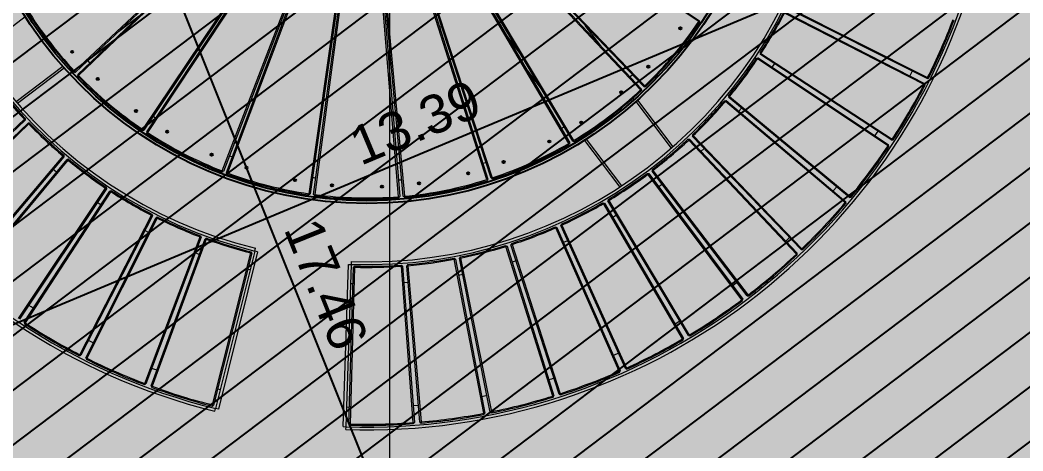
# Model space of a CAD drawing. Header units: millimetres. Extents: x 836200 to 838100, y 1173100 to 1174502.
# Drawn here: x 837848.656 to 837852.305, y 1173339.406 to 1173340.974 of the extents above; entities that cross this region are included whole.
import ezdxf

# ---------------------------------------------------------------- set-up
doc = ezdxf.new("R2010")
doc.units = ezdxf.units.MM
for name, color, linetype in [('.', 255, 'Continuous'), ('DOTACION', 7, 'Continuous'), ('INT-MUEBLES', 251, 'Continuous'), ('OLD-ANT-PLANTAS PROPUESTAS$0$A-BORDE DE LOSA PERFIL IPE', 2, 'Continuous'), ('OLD-ANT-PLANTAS PROPUESTAS$0$A-FONDO_250', 250, 'Continuous'), ('OLD-ANT-PLANTAS PROPUESTAS$0$A-FONDO_251', 251, 'Continuous')]:
    doc.layers.add(name, color=color, linetype=linetype)
doc.layers.add('Coordenadas', color=8, linetype='Continuous', lineweight=9)
doc.styles.add('ARIAL', font='arial.ttf')
doc.dimstyles.new('Cotas100', dxfattribs={"dimtxt": 0.14, "dimasz": 0.1, "dimexe": 0.01, "dimexo": 0.01, "dimgap": 0.04, "dimtad": 1, "dimzin": 1, "dimdsep": 46, "dimtxsty": 'ARIAL', "dimblk": 'SMALL', "dimcen": 0.3, "dimclrd": 2, "dimclre": 2, "dimclrt": 1, "dimazin": 2, "dimtfac": 1, "dimtofl": 0, "dimtmove": 0, "dimatfit": 3, "dimldrblk": 'OBLIQUE', "dimfxl": 1, "dimtolj": 1, "dimlwd": -1, "dimlwe": -1, "dimarcsym": 0})

# ---------------------------------------------------------------- blocks, each defined once
blk = doc.blocks.new('E32D2')
at = {"layer": '.'}
h = blk.add_hatch(color=256, dxfattribs=at)
h.dxf.hatch_style = 1
edge = h.paths.add_edge_path()
edge.add_line((2324.857, 1740.491), (2360.575, 1784.203))
edge.add_arc((2324.857, 1740.491), 56.45, 50.74693, 129.25307)
edge.add_line((2289.138, 1784.203), (2324.857, 1740.491))
edge = h.paths.add_edge_path()
edge.add_line((2324.857, 1740.491), (2351.274, 1772.82))
edge.add_arc((2324.857, 1740.491), 41.75, 50.74693, 129.25307)
edge.add_line((2298.44, 1772.82), (2324.857, 1740.491))
edge = h.paths.add_edge_path()
edge.add_line((2324.857, 1740.491), (2368.569, 1704.772))
edge.add_arc((2324.857, 1740.491), 56.45, 320.74625, 399)
edge.add_line((2368.727, 1776.016), (2324.857, 1740.491))
edge = h.paths.add_edge_path()
edge.add_line((2324.857, 1740.491), (2357.186, 1714.073))
edge.add_arc((2324.857, 1740.491), 41.75, 320.74625, 399)
edge.add_line((2357.303, 1766.765), (2324.857, 1740.491))
edge = h.paths.add_edge_path()
edge.add_line((2360.575, 1696.778), (2324.857, 1740.491))
edge.add_line((2324.857, 1740.491), (2289.138, 1696.778))
edge.add_arc((2324.857, 1740.491), 56.45, 230.74693, 309.25307)
edge = h.paths.add_edge_path()
edge.add_line((2280.987, 1704.966), (2324.857, 1740.491))
edge.add_line((2324.857, 1740.491), (2281.145, 1776.21))
edge.add_arc((2324.857, 1740.491), 56.45, 140.74625, 219)
edge = h.paths.add_edge_path()
edge.add_line((2324.857, 1740.491), (2298.44, 1708.161))
edge.add_arc((2324.857, 1740.491), 41.75, 230.74693, 309.25307)
edge.add_line((2351.274, 1708.161), (2324.857, 1740.491))
edge = h.paths.add_edge_path()
edge.add_line((2292.411, 1714.217), (2324.857, 1740.491))
edge.add_line((2324.857, 1740.491), (2292.528, 1766.908))
edge.add_arc((2324.857, 1740.491), 41.75, 140.74625, 219)
h = blk.add_hatch(color=256, dxfattribs=at)
h.dxf.hatch_style = 1
edge = h.paths.add_edge_path()
edge.add_arc((2324.857, 1740.491), 36.5, 0, 360)
at = {"layer": 'INT-MUEBLES', "linetype": 'Continuous', "lineweight": 15}
for p, q in [((2288.464, 1743.291), (2283.201, 1743.291)), ((2289.055, 1736.716), (2307.2, 1738.68)), ((2307.21, 1738.58), (2289.066, 1736.616)), ((2289.101, 1736.304), (2307.228, 1738.426)), ((2307.239, 1738.327), (2289.113, 1736.205)), ((2288.464, 1737.691), (2283.201, 1737.691)), ((2288.48, 1737.491), (2283.215, 1737.491)), ((2289.011, 1736.661), (2288.956, 1736.705)), ((2289.055, 1736.716), (2289.011, 1736.661)), ((2289.011, 1736.661), (2289.066, 1736.616)), ((2290.557, 1736.778), (2290.591, 1736.478)), ((2294.374, 1737.191), (2296.674, 1737.191)), ((2268.831, 1734.458), (2282.847, 1735.993)), ((2282.858, 1735.894), (2268.842, 1734.359)), ((2282.946, 1736.004), (2282.847, 1735.993)), ((2282.847, 1735.993), (2282.858, 1735.894)), ((2282.946, 1736.004), (2282.858, 1735.894)), ((2289.014, 1736.193), (2289.058, 1736.248)), ((2289.101, 1736.304), (2289.058, 1736.248)), ((2289.058, 1736.248), (2289.113, 1736.205)), ((2268.898, 1733.865), (2282.9, 1735.522)), ((2282.912, 1735.423), (2268.91, 1733.766)), ((2282.9, 1735.522), (2282.912, 1735.423)), ((2283.011, 1735.435), (2282.9, 1735.522)), ((2283.011, 1735.435), (2282.912, 1735.423)), ((2290.793, 1728.844), (2308.045, 1734.796)), ((2308.078, 1734.701), (2290.826, 1728.749)), ((2290.929, 1728.453), (2308.129, 1734.555)), ((2308.162, 1734.461), (2290.963, 1728.358)), ((2269.874, 1728.155), (2283.626, 1731.266)), ((2283.648, 1731.169), (2269.896, 1728.057)), ((2283.724, 1731.288), (2283.626, 1731.266)), ((2283.626, 1731.266), (2283.648, 1731.169)), ((2283.724, 1731.288), (2283.648, 1731.169)), ((2294.239, 1721.556), (2309.734, 1731.198)), ((2309.787, 1731.113), (2294.292, 1721.471)), ((2270.008, 1727.573), (2283.732, 1730.804)), ((2283.755, 1730.707), (2270.031, 1727.475)), ((2282.272, 1730.461), (2282.185, 1730.838)), ((2283.732, 1730.804), (2283.755, 1730.707)), ((2283.853, 1730.73), (2283.732, 1730.804)), ((2283.853, 1730.73), (2283.755, 1730.707)), ((2294.459, 1721.205), (2309.869, 1730.982)), ((2309.923, 1730.897), (2294.512, 1721.12)), ((2290.762, 1728.78), (2290.698, 1728.811)), ((2290.793, 1728.844), (2290.762, 1728.78)), ((2290.762, 1728.78), (2290.826, 1728.749)), ((2290.869, 1728.325), (2290.899, 1728.389)), ((2290.929, 1728.453), (2290.899, 1728.389)), ((2290.899, 1728.389), (2290.963, 1728.358)), ((2299.22, 1715.217), (2312.181, 1728.066)), ((2312.251, 1727.995), (2299.29, 1715.146)), ((2299.512, 1714.924), (2312.361, 1727.885)), ((2312.432, 1727.815), (2299.583, 1714.854)), ((2271.624, 1722.01), (2284.935, 1726.658)), ((2284.968, 1726.564), (2271.657, 1721.915)), ((2285.03, 1726.691), (2284.935, 1726.658)), ((2284.935, 1726.658), (2284.968, 1726.564)), ((2285.03, 1726.691), (2284.968, 1726.564)), ((2271.823, 1721.447), (2285.093, 1726.211)), ((2285.127, 1726.117), (2271.856, 1721.353)), ((2285.093, 1726.211), (2285.127, 1726.117)), ((2285.221, 1726.151), (2285.093, 1726.211)), ((2285.221, 1726.151), (2285.127, 1726.117)), ((2305.487, 1710.146), (2315.264, 1725.557)), ((2315.348, 1725.503), (2305.571, 1710.093)), ((2305.837, 1709.925), (2315.479, 1725.421)), ((2315.564, 1725.368), (2305.922, 1709.873)), ((2312.724, 1706.597), (2318.827, 1723.796)), ((2318.921, 1723.763), (2312.819, 1706.563)), ((2313.115, 1706.459), (2319.068, 1723.712)), ((2319.162, 1723.679), (2313.21, 1706.427)), ((2336.504, 1706.427), (2330.552, 1723.679)), ((2330.646, 1723.712), (2336.599, 1706.459)), ((2274.058, 1716.102), (2286.758, 1722.228)), ((2286.801, 1722.138), (2274.101, 1716.012)), ((2286.848, 1722.271), (2286.758, 1722.228)), ((2286.758, 1722.228), (2286.801, 1722.138)), ((2286.848, 1722.271), (2286.801, 1722.138)), ((2295.565, 1722.263), (2295.725, 1722.008)), ((2320.571, 1704.747), (2322.693, 1722.873)), ((2322.793, 1722.861), (2320.67, 1704.735)), ((2320.982, 1704.7), (2322.947, 1722.844)), ((2323.046, 1722.833), (2321.082, 1704.689)), ((2328.632, 1704.689), (2326.668, 1722.833)), ((2326.767, 1722.844), (2328.731, 1704.7)), ((2329.044, 1704.735), (2326.921, 1722.861)), ((2327.02, 1722.873), (2329.143, 1704.747)), ((2271.823, 1721.447), (2271.762, 1721.319)), ((2271.856, 1721.353), (2271.762, 1721.319)), ((2271.823, 1721.447), (2271.856, 1721.353)), ((2274.319, 1715.565), (2286.965, 1721.802)), ((2287.01, 1721.712), (2274.364, 1715.476)), ((2285.62, 1721.138), (2285.45, 1721.486)), ((2286.965, 1721.802), (2287.01, 1721.712)), ((2287.099, 1721.756), (2286.965, 1721.802)), ((2287.099, 1721.756), (2287.01, 1721.712)), ((2294.223, 1721.487), (2294.154, 1721.503)), ((2294.239, 1721.556), (2294.223, 1721.487)), ((2294.223, 1721.487), (2294.292, 1721.471)), ((2294.459, 1721.205), (2294.443, 1721.136)), ((2294.428, 1721.067), (2294.443, 1721.136)), ((2294.443, 1721.136), (2294.512, 1721.12)), ((2317.635, 1720.136), (2317.783, 1719.988)), ((2277.145, 1710.508), (2289.07, 1718.032)), ((2289.124, 1717.948), (2277.199, 1710.424)), ((2277.466, 1710.005), (2289.325, 1717.632)), ((2289.379, 1717.548), (2277.52, 1709.921)), ((2289.155, 1718.086), (2289.07, 1718.032)), ((2289.07, 1718.032), (2289.124, 1717.948)), ((2289.155, 1718.086), (2289.124, 1717.948)), ((2289.325, 1717.632), (2289.379, 1717.548)), ((2289.463, 1717.603), (2289.325, 1717.632)), ((2289.463, 1717.603), (2289.379, 1717.548)), ((2275.665, 1716.229), (2275.452, 1716.664)), ((2288.063, 1716.821), (2287.855, 1717.147)), ((2274.058, 1716.102), (2273.968, 1716.059)), ((2273.968, 1716.059), (2274.101, 1716.012)), ((2274.058, 1716.102), (2274.101, 1716.012)), ((2274.319, 1715.565), (2274.274, 1715.431)), ((2274.364, 1715.476), (2274.274, 1715.431)), ((2274.319, 1715.565), (2274.364, 1715.476)), ((2299.22, 1715.147), (2299.149, 1715.147)), ((2299.22, 1715.217), (2299.22, 1715.147)), ((2299.22, 1715.147), (2299.29, 1715.146)), ((2299.512, 1714.924), (2299.513, 1714.853)), ((2299.513, 1714.853), (2299.583, 1714.854)), ((2299.513, 1714.783), (2299.513, 1714.853)), ((2321.957, 1715.724), (2321.957, 1713.702)), ((2280.846, 1705.3), (2291.843, 1714.126)), ((2292.217, 1714.059), (2280.87, 1704.871)), ((2291.905, 1714.048), (2280.909, 1705.222)), ((2291.921, 1714.188), (2291.843, 1714.126)), ((2291.843, 1714.126), (2291.905, 1714.048)), ((2291.921, 1714.188), (2291.905, 1714.048)), ((2292.217, 1714.059), (2292.411, 1714.217)), ((2292.374, 1713.865), (2292.217, 1714.059)), ((2292.374, 1713.865), (2281.028, 1704.677)), ((2290.857, 1712.958), (2290.735, 1713.109)), ((2321.557, 1712.308), (2321.557, 1710.008)), ((2328.157, 1710.008), (2328.157, 1712.308)), ((2306.375, 1711.359), (2306.629, 1711.199)), ((2277.145, 1710.508), (2277.061, 1710.455)), ((2277.061, 1710.455), (2277.199, 1710.424)), ((2277.145, 1710.508), (2277.199, 1710.424)), ((2278.727, 1710.816), (2278.467, 1711.224)), ((2277.466, 1710.005), (2277.436, 1709.866)), ((2277.52, 1709.921), (2277.436, 1709.866)), ((2277.466, 1710.005), (2277.52, 1709.921)), ((2305.502, 1710.077), (2305.433, 1710.062)), ((2305.487, 1710.146), (2305.502, 1710.077)), ((2305.502, 1710.077), (2305.571, 1710.093)), ((2305.837, 1709.925), (2305.853, 1709.857)), ((2305.853, 1709.857), (2305.922, 1709.873)), ((2305.869, 1709.788), (2305.853, 1709.857)), ((2289.043, 1696.662), (2298.231, 1708.008)), ((2289.237, 1696.504), (2298.425, 1707.851)), ((2298.231, 1708.008), (2298.425, 1707.851)), ((2298.425, 1707.851), (2298.583, 1708.045)), ((2289.588, 1696.543), (2298.414, 1707.539)), ((2298.492, 1707.476), (2289.666, 1696.48)), ((2298.554, 1707.555), (2298.414, 1707.539)), ((2298.414, 1707.539), (2298.492, 1707.476)), ((2298.554, 1707.555), (2298.492, 1707.476)), ((2282.23, 1705.972), (2282.079, 1706.161)), ((2297.475, 1706.369), (2297.324, 1706.491)), ((2312.755, 1706.533), (2312.691, 1706.503)), ((2312.724, 1706.597), (2312.755, 1706.533)), ((2312.755, 1706.533), (2312.819, 1706.563)), ((2313.115, 1706.459), (2313.146, 1706.396)), ((2313.146, 1706.396), (2313.21, 1706.427)), ((2313.177, 1706.332), (2313.146, 1706.396)), ((2320.845, 1706.225), (2321.144, 1706.191)), ((2328.57, 1706.191), (2328.869, 1706.225)), ((2336.504, 1706.427), (2336.567, 1706.396)), ((2336.567, 1706.396), (2336.536, 1706.332)), ((2336.567, 1706.396), (2336.599, 1706.459)), ((2280.846, 1705.3), (2280.768, 1705.238)), ((2280.768, 1705.238), (2280.909, 1705.222)), ((2280.846, 1705.3), (2280.909, 1705.222)), ((2294.287, 1693.154), (2301.914, 1705.012)), ((2301.999, 1704.958), (2294.371, 1693.1)), ((2301.969, 1705.096), (2301.914, 1705.012)), ((2301.914, 1705.012), (2301.999, 1704.958)), ((2301.969, 1705.096), (2301.999, 1704.958)), ((2280.676, 1704.714), (2280.87, 1704.871)), ((2281.028, 1704.677), (2280.87, 1704.871)), ((2294.79, 1692.833), (2302.314, 1704.757)), ((2302.399, 1704.704), (2294.875, 1692.779)), ((2302.452, 1704.789), (2302.314, 1704.757)), ((2302.314, 1704.757), (2302.399, 1704.704)), ((2302.452, 1704.789), (2302.399, 1704.704)), ((2320.615, 1704.691), (2320.559, 1704.647)), ((2320.571, 1704.747), (2320.615, 1704.691)), ((2320.615, 1704.691), (2320.67, 1704.735)), ((2320.982, 1704.7), (2321.027, 1704.645)), ((2321.027, 1704.645), (2321.082, 1704.689)), ((2321.071, 1704.59), (2321.027, 1704.645)), ((2321.857, 1704.114), (2321.857, 1698.849)), ((2322.057, 1704.098), (2322.057, 1698.835)), ((2327.657, 1704.098), (2327.657, 1698.835)), ((2327.857, 1704.114), (2327.857, 1698.849)), ((2328.632, 1704.689), (2328.687, 1704.645)), ((2328.687, 1704.645), (2328.643, 1704.59)), ((2328.687, 1704.645), (2328.731, 1704.7)), ((2329.044, 1704.735), (2329.099, 1704.691)), ((2329.099, 1704.691), (2329.143, 1704.747)), ((2329.155, 1704.647), (2329.099, 1704.691)), ((2301.513, 1703.489), (2301.187, 1703.697)), ((2299.842, 1689.997), (2306.078, 1702.643)), ((2306.168, 1702.599), (2299.932, 1689.953)), ((2300.378, 1689.735), (2306.504, 1702.435)), ((2306.594, 1702.392), (2300.468, 1689.692)), ((2306.123, 1702.733), (2306.078, 1702.643)), ((2306.078, 1702.643), (2306.168, 1702.599)), ((2306.123, 1702.733), (2306.168, 1702.599)), ((2306.637, 1702.482), (2306.504, 1702.435)), ((2306.504, 1702.435), (2306.594, 1702.392)), ((2306.637, 1702.482), (2306.594, 1702.392)), ((2349.245, 1689.692), (2343.12, 1702.392)), ((2343.21, 1702.435), (2349.335, 1689.735)), ((2349.782, 1689.953), (2343.546, 1702.599)), ((2343.636, 1702.643), (2349.872, 1689.997)), ((2305.852, 1701.084), (2305.504, 1701.254)), ((2305.719, 1687.49), (2310.483, 1700.761)), ((2310.577, 1700.727), (2305.813, 1687.456)), ((2306.281, 1687.291), (2310.93, 1700.602)), ((2311.024, 1700.569), (2306.376, 1687.258)), ((2310.517, 1700.855), (2310.483, 1700.761)), ((2310.483, 1700.761), (2310.577, 1700.727)), ((2310.517, 1700.855), (2310.577, 1700.727)), ((2311.057, 1700.664), (2310.93, 1700.602)), ((2310.93, 1700.602), (2311.024, 1700.569)), ((2311.057, 1700.664), (2311.024, 1700.569)), ((2338.657, 1700.664), (2338.689, 1700.569)), ((2338.657, 1700.664), (2338.784, 1700.602)), ((2338.689, 1700.569), (2338.784, 1700.602)), ((2343.338, 1687.258), (2338.689, 1700.569)), ((2338.784, 1700.602), (2343.432, 1687.291)), ((2339.196, 1700.855), (2339.136, 1700.727)), ((2339.136, 1700.727), (2339.23, 1700.761)), ((2343.901, 1687.456), (2339.136, 1700.727)), ((2339.196, 1700.855), (2339.23, 1700.761)), ((2339.23, 1700.761), (2343.995, 1687.49)), ((2311.842, 1685.664), (2315.073, 1699.389)), ((2315.171, 1699.366), (2311.939, 1685.641)), ((2312.423, 1685.53), (2315.535, 1699.282)), ((2315.633, 1699.26), (2312.521, 1685.508)), ((2315.096, 1699.486), (2315.073, 1699.389)), ((2315.073, 1699.389), (2315.171, 1699.366)), ((2315.096, 1699.486), (2315.171, 1699.366)), ((2315.654, 1699.358), (2315.535, 1699.282)), ((2315.535, 1699.282), (2315.633, 1699.26)), ((2315.654, 1699.358), (2315.633, 1699.26)), ((2319.801, 1698.645), (2319.789, 1698.546)), ((2319.801, 1698.645), (2319.888, 1698.534)), ((2329.913, 1698.645), (2329.825, 1698.534)), ((2329.913, 1698.645), (2329.925, 1698.546)), ((2334.059, 1699.358), (2334.179, 1699.282)), ((2334.059, 1699.358), (2334.081, 1699.26)), ((2334.081, 1699.26), (2334.179, 1699.282)), ((2337.193, 1685.508), (2334.081, 1699.26)), ((2334.179, 1699.282), (2337.291, 1685.53)), ((2334.617, 1699.486), (2334.543, 1699.366)), ((2334.543, 1699.366), (2334.64, 1699.389)), ((2337.775, 1685.641), (2334.543, 1699.366)), ((2334.617, 1699.486), (2334.64, 1699.389)), ((2334.64, 1699.389), (2337.872, 1685.664)), ((2290.527, 1697.712), (2290.339, 1697.864)), ((2315.204, 1697.819), (2314.827, 1697.906)), ((2318.132, 1684.543), (2319.789, 1698.546)), ((2319.888, 1698.534), (2318.231, 1684.532)), ((2318.725, 1684.475), (2320.26, 1698.492)), ((2320.359, 1698.481), (2318.824, 1684.465)), ((2319.789, 1698.546), (2319.888, 1698.534)), ((2320.37, 1698.58), (2320.26, 1698.492)), ((2320.26, 1698.492), (2320.359, 1698.481)), ((2320.37, 1698.58), (2320.359, 1698.481)), ((2324.508, 1684.142), (2324.57, 1698.242)), ((2324.571, 1698.342), (2324.57, 1698.242)), ((2324.57, 1698.242), (2324.67, 1698.241)), ((2324.571, 1698.342), (2324.67, 1698.241)), ((2324.67, 1698.241), (2324.608, 1684.141)), ((2325.143, 1698.342), (2325.044, 1698.241)), ((2325.044, 1698.241), (2325.144, 1698.242)), ((2325.105, 1684.141), (2325.044, 1698.241)), ((2325.143, 1698.342), (2325.144, 1698.242)), ((2325.144, 1698.242), (2325.205, 1684.142)), ((2329.344, 1698.58), (2329.354, 1698.481)), ((2329.344, 1698.58), (2329.454, 1698.492)), ((2329.354, 1698.481), (2329.454, 1698.492)), ((2330.89, 1684.465), (2329.354, 1698.481)), ((2329.454, 1698.492), (2330.989, 1684.475)), ((2329.825, 1698.534), (2329.925, 1698.546)), ((2331.483, 1684.532), (2329.825, 1698.534)), ((2329.925, 1698.546), (2331.582, 1684.543)), ((2334.887, 1697.906), (2334.51, 1697.819)), ((2320.097, 1697), (2319.712, 1697.044)), ((2330.002, 1697.044), (2329.617, 1697)), ((2289.043, 1696.662), (2289.237, 1696.504)), ((2289.08, 1696.31), (2289.237, 1696.504)), ((2289.588, 1696.543), (2289.666, 1696.48)), ((2289.588, 1696.543), (2289.604, 1696.402)), ((2289.666, 1696.48), (2289.604, 1696.402)), ((2295.59, 1694.101), (2295.182, 1694.361)), ((2294.287, 1693.154), (2294.232, 1693.07)), ((2294.232, 1693.07), (2294.371, 1693.1)), ((2294.287, 1693.154), (2294.371, 1693.1)), ((2294.79, 1692.833), (2294.875, 1692.779)), ((2294.79, 1692.833), (2294.821, 1692.695)), ((2294.875, 1692.779), (2294.821, 1692.695)), ((2301.03, 1691.086), (2300.595, 1691.298)), ((2349.119, 1691.298), (2348.684, 1691.086)), ((2299.842, 1689.997), (2299.798, 1689.908)), ((2299.798, 1689.908), (2299.932, 1689.953)), ((2299.842, 1689.997), (2299.932, 1689.953)), ((2300.378, 1689.735), (2300.468, 1689.692)), ((2300.378, 1689.735), (2300.425, 1689.602)), ((2300.468, 1689.692), (2300.425, 1689.602)), ((2349.245, 1689.692), (2349.335, 1689.735)), ((2349.245, 1689.692), (2349.289, 1689.602)), ((2349.289, 1689.602), (2349.335, 1689.735)), ((2349.782, 1689.953), (2349.872, 1689.997)), ((2349.782, 1689.953), (2349.916, 1689.908)), ((2349.872, 1689.997), (2349.916, 1689.908)), ((2305.719, 1687.49), (2305.685, 1687.396)), ((2305.685, 1687.396), (2305.813, 1687.456)), ((2305.719, 1687.49), (2305.813, 1687.456)), ((2306.281, 1687.291), (2306.376, 1687.258)), ((2306.281, 1687.291), (2306.343, 1687.163)), ((2306.376, 1687.258), (2306.343, 1687.163)), ((2312.754, 1686.993), (2312.283, 1687.101)), ((2337.431, 1687.101), (2336.96, 1686.993)), ((2343.338, 1687.258), (2343.432, 1687.291)), ((2343.338, 1687.258), (2343.371, 1687.163)), ((2343.371, 1687.163), (2343.432, 1687.291)), ((2343.901, 1687.456), (2343.995, 1687.49)), ((2343.901, 1687.456), (2344.029, 1687.396)), ((2343.995, 1687.49), (2344.029, 1687.396)), ((2318.888, 1685.966), (2318.407, 1686.021)), ((2331.306, 1686.021), (2330.826, 1685.966)), ((2311.842, 1685.664), (2311.818, 1685.567)), ((2311.818, 1685.567), (2311.939, 1685.641)), ((2311.842, 1685.664), (2311.939, 1685.641)), ((2312.423, 1685.53), (2312.521, 1685.508)), ((2312.423, 1685.53), (2312.499, 1685.41)), ((2312.521, 1685.508), (2312.499, 1685.41)), ((2337.193, 1685.508), (2337.291, 1685.53)), ((2337.193, 1685.508), (2337.215, 1685.41)), ((2337.215, 1685.41), (2337.291, 1685.53)), ((2337.775, 1685.641), (2337.872, 1685.664)), ((2337.775, 1685.641), (2337.895, 1685.567)), ((2337.872, 1685.664), (2337.895, 1685.567)), ((2318.132, 1684.543), (2318.12, 1684.444)), ((2318.12, 1684.444), (2318.231, 1684.532)), ((2318.132, 1684.543), (2318.231, 1684.532)), ((2318.725, 1684.475), (2318.824, 1684.465)), ((2318.725, 1684.475), (2318.814, 1684.365)), ((2318.824, 1684.465), (2318.814, 1684.365)), ((2330.89, 1684.465), (2330.989, 1684.475)), ((2330.89, 1684.465), (2330.9, 1684.365)), ((2330.9, 1684.365), (2330.989, 1684.475)), ((2331.483, 1684.532), (2331.582, 1684.543)), ((2331.483, 1684.532), (2331.594, 1684.444)), ((2331.582, 1684.543), (2331.594, 1684.444)), ((2324.508, 1684.142), (2324.608, 1684.141)), ((2324.508, 1684.142), (2324.508, 1684.042)), ((2324.508, 1684.042), (2324.608, 1684.141)), ((2325.105, 1684.141), (2325.205, 1684.142)), ((2325.105, 1684.141), (2325.206, 1684.042)), ((2325.205, 1684.142), (2325.206, 1684.042))]:
    blk.add_line(p, q, dxfattribs=at)
at = {"layer": 'INT-MUEBLES', "linetype": 'Continuous', "lineweight": 15, "flags": 128}
for points in [[(2292.244, 1729.238), (2292.336, 1728.974), (2292.343, 1728.954)], [(2283.681, 1725.704), (2283.616, 1725.887), (2283.552, 1726.069)], [(2273.234, 1721.954), (2273.153, 1722.181), (2273.073, 1722.41)], [(2300.355, 1716.202), (2300.462, 1716.096), (2300.568, 1715.989)], [(2313.32, 1707.977), (2313.341, 1707.97), (2313.604, 1707.877)], [(2310.435, 1699.186), (2310.253, 1699.25), (2310.071, 1699.315)], [(2339.643, 1699.315), (2339.461, 1699.25), (2339.278, 1699.186)], [(2325.05, 1696.741), (2324.857, 1696.741), (2324.663, 1696.741)], [(2306.776, 1688.707), (2306.548, 1688.787), (2306.32, 1688.868)], [(2343.394, 1688.868), (2343.166, 1688.787), (2342.938, 1688.707)], [(2325.099, 1685.641), (2324.857, 1685.641), (2324.615, 1685.641)]]:
    blk.add_lwpolyline(points, dxfattribs=at)
at = {"layer": 'INT-MUEBLES', "linetype": 'Continuous', "lineweight": 15}
for radius in [36.5, 36.25]:
    blk.add_circle((2324.857, 1740.491), radius, dxfattribs=at)
at = {"layer": 'INT-MUEBLES'}
blk.add_circle((2324.857, 1740.491), 36.5, dxfattribs=at)
at = {"layer": 'INT-MUEBLES', "linetype": 'Continuous'}
for centre, radius in [((2324.857, 1740.491), 36.25), ((2289.929, 1738.241), 0.1), ((2289.929, 1738.241), 0.1), ((2290.304, 1734.912), 0.1), ((2290.304, 1734.912), 0.1), ((2291.306, 1730.525), 0.1), ((2291.306, 1730.525), 0.1), ((2292.412, 1727.363), 0.1), ((2292.412, 1727.363), 0.1), ((2294.364, 1723.309), 0.1), ((2294.364, 1723.309), 0.1), ((2296.147, 1720.473), 0.1), ((2296.147, 1720.473), 0.1), ((2298.952, 1716.955), 0.1), ((2298.952, 1716.955), 0.1), ((2301.321, 1714.586), 0.1), ((2301.321, 1714.586), 0.1), ((2304.839, 1711.78), 0.1), ((2304.839, 1711.78), 0.1), ((2307.675, 1709.998), 0.1), ((2307.675, 1709.998), 0.1), ((2311.73, 1708.046), 0.1), ((2311.73, 1708.046), 0.1), ((2314.891, 1706.939), 0.1), ((2314.891, 1706.939), 0.1), ((2334.823, 1706.939), 0.1), ((2334.823, 1706.939), 0.1), ((2319.278, 1705.938), 0.1), ((2319.278, 1705.938), 0.1), ((2330.435, 1705.938), 0.1), ((2330.435, 1705.938), 0.1), ((2322.607, 1705.563), 0.1), ((2322.607, 1705.563), 0.1), ((2327.107, 1705.563), 0.1), ((2327.107, 1705.563), 0.1)]:
    blk.add_circle(centre, radius, dxfattribs=at)
at = {"layer": 'INT-MUEBLES', "linetype": 'Continuous', "lineweight": 15}
for centre, radius, start, end in [((2324.857, 1740.491), 56.85, 141, 219), ((2324.857, 1740.491), 56.6, 141, 219), ((2324.857, 1740.491), 42, 141, 219), ((2324.857, 1740.491), 41.75, 141, 219), ((2324.857, 1740.491), 36.1, 173.98058, 186.01942), ((2324.857, 1740.491), 36, 173.98058, 186.01942), ((2324.807, 1740.488), 42.2, 180.38577, 186.11423), ((2324.807, 1740.488), 42.1, 180.38577, 186.11423), ((2324.857, 1740.491), 36.1, 186.83773, 198.87656), ((2324.857, 1740.491), 36, 186.83773, 198.87656), ((2324.808, 1740.482), 42.2, 186.88577, 192.61423), ((2324.808, 1740.482), 42.1, 186.88577, 192.61423), ((2324.809, 1740.477), 42.2, 193.38577, 199.11423), ((2324.809, 1740.477), 42.1, 193.38577, 199.11423), ((2324.857, 1740.491), 36.1, 199.69487, 211.7337), ((2324.857, 1740.491), 36, 199.69487, 211.7337), ((2324.811, 1740.471), 42.2, 199.88577, 205.61423), ((2324.811, 1740.471), 42.1, 199.88577, 205.61423), ((2324.811, 1740.471), 56.4, 199.85177, 205.64823), ((2324.811, 1740.471), 56.3, 199.85177, 205.64823), ((2324.813, 1740.466), 42.2, 206.38577, 212.11423), ((2324.813, 1740.466), 42.1, 206.38577, 212.11423), ((2324.857, 1740.491), 36.1, 212.55201, 224.59084), ((2324.857, 1740.491), 36, 212.55201, 224.59084), ((2324.816, 1740.461), 42.2, 212.88577, 218.61423), ((2324.816, 1740.461), 42.1, 212.88577, 218.61423), ((2324.813, 1740.466), 56.4, 206.35177, 212.14823), ((2324.813, 1740.466), 56.3, 206.35177, 212.14823), ((2324.857, 1740.491), 36, 225.40916, 237.44799), ((2324.857, 1740.491), 36.1, 225.40916, 237.44799), ((2324.816, 1740.461), 56.4, 212.85177, 218.64823), ((2324.816, 1740.461), 56.3, 212.85177, 218.64823), ((2324.857, 1740.491), 36.1, 238.2663, 250.30513), ((2324.857, 1740.491), 36, 238.2663, 250.30513), ((2324.857, 1740.491), 42, 231, 309), ((2324.857, 1740.491), 41.75, 231, 309), ((2324.828, 1740.45), 42.2, 231.38577, 237.11423), ((2324.828, 1740.45), 42.1, 231.38577, 237.11423), ((2324.857, 1740.491), 36.1, 251.12344, 263.16227), ((2324.857, 1740.491), 36, 251.12344, 263.16227), ((2324.857, 1740.491), 36, 276.83773, 288.87656), ((2324.857, 1740.491), 36.1, 276.83773, 288.87656), ((2324.832, 1740.447), 42.2, 237.88577, 243.61423), ((2324.832, 1740.447), 42.1, 237.88577, 243.61423), ((2324.857, 1740.491), 36.1, 263.98058, 276.01942), ((2324.857, 1740.491), 36, 263.98058, 276.01942), ((2324.838, 1740.445), 42.2, 244.38577, 250.11423), ((2324.838, 1740.445), 42.1, 244.38577, 250.11423), ((2324.876, 1740.445), 42.1, 289.88577, 295.61423), ((2324.876, 1740.445), 42.2, 289.88577, 295.61423), ((2324.843, 1740.443), 42.2, 250.88577, 256.61423), ((2324.843, 1740.443), 42.1, 250.88577, 256.61423), ((2324.871, 1740.443), 42.1, 283.38577, 289.11423), ((2324.871, 1740.443), 42.2, 283.38577, 289.11423), ((2324.848, 1740.441), 42.2, 257.38577, 263.11423), ((2324.848, 1740.441), 42.1, 257.38577, 263.11423), ((2324.865, 1740.441), 42.1, 276.88577, 282.61423), ((2324.865, 1740.441), 42.2, 276.88577, 282.61423), ((2324.854, 1740.441), 42.2, 263.88577, 269.61423), ((2324.854, 1740.441), 42.1, 263.88577, 269.61423), ((2324.86, 1740.441), 42.1, 270.38577, 276.11423), ((2324.86, 1740.441), 42.2, 270.38577, 276.11423), ((2324.857, 1740.491), 56.85, 231, 309), ((2324.857, 1740.491), 56.6, 231, 309), ((2324.828, 1740.45), 56.4, 231.35177, 237.14823), ((2324.828, 1740.45), 56.3, 231.35177, 237.14823), ((2324.832, 1740.447), 56.4, 237.85177, 243.64823), ((2324.832, 1740.447), 56.3, 237.85177, 243.64823), ((2324.881, 1740.447), 56.3, 296.35177, 302.14823), ((2324.881, 1740.447), 56.4, 296.35177, 302.14823), ((2324.838, 1740.445), 56.4, 244.35177, 250.14823), ((2324.838, 1740.445), 56.3, 244.35177, 250.14823), ((2324.876, 1740.445), 56.3, 289.85177, 295.64823), ((2324.876, 1740.445), 56.4, 289.85177, 295.64823), ((2324.843, 1740.443), 56.4, 250.85177, 256.64823), ((2324.843, 1740.443), 56.3, 250.85177, 256.64823), ((2324.871, 1740.443), 56.3, 283.35177, 289.14823), ((2324.871, 1740.443), 56.4, 283.35177, 289.14823), ((2324.848, 1740.441), 56.4, 257.35177, 263.14823), ((2324.848, 1740.441), 56.3, 257.35177, 263.14823), ((2324.865, 1740.441), 56.3, 276.85177, 282.64823), ((2324.865, 1740.441), 56.4, 276.85177, 282.64823), ((2324.854, 1740.441), 56.4, 263.85177, 269.64823), ((2324.854, 1740.441), 56.3, 263.85177, 269.64823), ((2324.86, 1740.441), 56.3, 270.35177, 276.14823), ((2324.86, 1740.441), 56.4, 270.35177, 276.14823)]:
    blk.add_arc(centre, radius, start, end, dxfattribs=at)
at = {"layer": 'INT-MUEBLES', "linetype": 'Continuous'}
for p in [(2289.929, 1738.241), (2290.304, 1734.912), (2291.306, 1730.525), (2292.412, 1727.363), (2294.364, 1723.309), (2296.147, 1720.473), (2298.952, 1716.955), (2301.321, 1714.586), (2304.839, 1711.78), (2307.675, 1709.998), (2311.73, 1708.046), (2314.891, 1706.939), (2334.823, 1706.939), (2319.278, 1705.938), (2330.435, 1705.938), (2322.607, 1705.563), (2327.107, 1705.563)]:
    blk.add_point(p, dxfattribs=at)
blk = doc.blocks.new('DOTACION PISO3')
at = {"layer": 'INT-MUEBLES', "xscale": 0.04047188764554897, "yscale": 0.04047188764554897, "zscale": 0.04047188764554897}
blk.add_blockref('E32D2', (2525.6698, 1549.6865), dxfattribs=at)
blk = doc.blocks.new('piso 3')
at = {"layer": 'DOTACION', "color": 7, "true_color": 0xffffff, "rotation": 90.00006802421287}
blk.add_blockref('DOTACION PISO3', (2256.7862, -2393.7516), dxfattribs=at)
blk = doc.blocks.new('_Small')
at = {"color": 0, "linetype": 'ByBlock', "lineweight": -2}
blk.add_circle((0, 0), 0.25, dxfattribs=at)
blk = doc.blocks.new('*D724')
at = {"color": 2, "transparency": 16777216}
for p, q in [((836262.6128, 1173561.0166), (836261.4174, 1173560.5372)), ((836261.4267, 1173560.5409), (836267.9247, 1173544.3384)), ((836269.1108, 1173544.8141), (836267.9155, 1173544.3347))]:
    blk.add_line(p, q, dxfattribs=at)
at = {"layer": 'Defpoints', "color": 0, "transparency": 16777216}
for p in [(836262.6221, 1173561.0203), (836269.1201, 1173544.8179), (836267.9247, 1173544.3384)]:
    blk.add_point(p, dxfattribs=at)
at = {"color": 2, "transparency": 16777216, "xscale": 0.1, "yscale": 0.1, "zscale": 0.1}
for p, rotation in [((836261.4267, 1173560.5409), 111.8533937746866), ((836267.9247, 1173544.3384), 291.8533937746866)]:
    blk.add_blockref('_Small', p, dxfattribs=dict(at, rotation=rotation))
at = {"color": 1, "transparency": 16777216, "insert": (836264.7792, 1173552.4812), "char_height": 0.14, "attachment_point": 5, "rotation": 291.8534, "style": 'ARIAL'}
blk.add_mtext('\\A1;17.46', dxfattribs=at)
blk = doc.blocks.new('_Oblique')
at = {"color": 0, "linetype": 'ByBlock', "lineweight": -2}
blk.add_line((-0.5, -0.5), (0.5, 0.5), dxfattribs=at)
blk = doc.blocks.new('*D725')
at = {"color": 2, "transparency": 16777216}
for p, q in [((836258.9713, 1173550.3781), (836271.3222, 1173555.5548)), ((836271.4996, 1173555.1315), (836271.3184, 1173555.564)), ((836259.1487, 1173549.9549), (836258.9675, 1173550.3873))]:
    blk.add_line(p, q, dxfattribs=at)
at = {"layer": 'Defpoints', "color": 0, "transparency": 16777216}
for p in [(836271.3222, 1173555.5548), (836271.5035, 1173555.1223), (836259.1526, 1173549.9456)]:
    blk.add_point(p, dxfattribs=at)
at = {"color": 2, "transparency": 16777216, "xscale": 0.1, "yscale": 0.1, "zscale": 0.1}
for p, rotation in [((836271.3222, 1173555.5548), 22.74019368203431), ((836258.9713, 1173550.3781), 202.7401936820343)]:
    blk.add_blockref('_Small', p, dxfattribs=dict(at, rotation=rotation))
at = {"color": 1, "transparency": 16777216, "insert": (836265.1037, 1173553.0693), "char_height": 0.14, "attachment_point": 5, "rotation": 22.7402, "style": 'ARIAL'}
blk.add_mtext('\\A1;13.39', dxfattribs=at)
blk = doc.blocks.new('cotas nivel 3')
for p1, p2, distance, picture, middle in [((836262.6221, 1173561.0203), (836269.1201, 1173544.8179), -1.2879, '*D724', (836264.7792, 1173552.4812)), ((836259.1526, 1173549.9456), (836271.5035, 1173555.1223), 0.4689, '*D725', (836265.1037, 1173553.0693))]:
    dim = blk.add_aligned_dim(p1=p1, p2=p2, distance=distance, dimstyle='Cotas100')
    dim.commit()
    dim.dimension.update_dxf_attribs({"geometry": picture, "text_midpoint": middle})

msp = doc.modelspace()

# ---------------------------------------------------------------- hatches: boundary and pattern name
at = {"layer": '.'}
h = msp.add_hatch(color=254, dxfattribs=at)
h.dxf.hatch_style = 1
edge = h.paths.add_edge_path()
edge.add_spline(control_points=[(837855.4085, 1173333.9027), (837855.7528, 1173334.3445), (837856.048, 1173334.8473), (837856.6735, 1173336.3087), (837856.9032, 1173337.3482), (837857.0001, 1173339.5265), (837856.8697, 1173340.6636), (837856.2659, 1173342.8556), (837855.7952, 1173343.91), (837854.5861, 1173345.7688), (837853.85, 1173346.5738), (837852.2287, 1173347.8066), (837851.3454, 1173348.236), (837849.5707, 1173348.653), (837848.6803, 1173348.6431), (837847.7933, 1173348.3982), (837847.7329, 1173348.3803), (837847.673, 1173348.3613), (837847.1631, 1173348.1992), (837846.6796, 1173347.9536), (837845.3524, 1173346.9871), (837844.6339, 1173346.0323), (837843.8316, 1173344.0313), (837843.6272, 1173343.0809), (837843.5212, 1173341.0933), (837843.6172, 1173340.0573), (837844.1225, 1173337.9434), (837844.558, 1173336.8708), (837845.7073, 1173334.9587), (837846.4189, 1173334.1183), (837848.006, 1173332.8038), (837848.8798, 1173332.3276), (837850.619, 1173331.8233), (837851.4828, 1173331.7767), (837852.2959, 1173331.935), (837852.2991, 1173331.9186), (837852.3023, 1173331.9022), (837852.3055, 1173331.8859), (837852.1667, 1173331.8588), (837852.0265, 1173331.8376), (837851.0317, 1173331.7299), (837850.1362, 1173331.8539), (837848.394, 1173332.5177), (837847.5482, 1173333.0574), (837846.0351, 1173334.4727), (837845.3683, 1173335.3476), (837844.3156, 1173337.3006), (837843.9301, 1173338.3779), (837843.4987, 1173340.5718), (837843.4531, 1173341.6876), (837843.7082, 1173343.7885), (837844.0089, 1173344.7729), (837844.9099, 1173346.4615), (837845.5099, 1173347.1651), (837846.6588, 1173347.9993), (837847.145, 1173348.246), (837847.6578, 1173348.4089), (837847.9942, 1173348.5158), (837848.342, 1173348.5868), (837849.552, 1173348.7033), (837850.448, 1173348.5691), (837852.1877, 1173347.886), (837853.0307, 1173347.3373), (837854.5355, 1173345.9066), (837855.1966, 1173345.0252), (837856.2363, 1173343.063), (837856.6143, 1173341.9828), (837857.0299, 1173339.7871), (837857.0673, 1173338.6725), (837856.7961, 1173336.5778), (837856.4877, 1173335.5984), (837855.8568, 1173334.443), (837855.6619, 1173334.1457), (837855.4483, 1173333.8718), (837855.435, 1173333.8821), (837855.4218, 1173333.8924), (837855.4085, 1173333.9027)], knot_values=[0, 0, 0, 0, 0.241253, 0.241253, 0.639533, 0.639533, 1.037813, 1.037813, 1.436093, 1.436093, 1.834373, 1.834373, 2.232653, 2.232653, 2.630933, 2.630933, 2.660172, 2.660172, 2.660172, 2.908836, 2.908836, 3.406163, 3.406163, 3.770461, 3.770461, 4.134759, 4.134759, 4.533039, 4.533039, 4.931319, 4.931319, 5.329599, 5.329599, 5.713448, 5.713448, 5.713448, 6.713448, 6.713448, 6.713448, 6.778313, 6.778313, 7.169863, 7.169863, 7.561413, 7.561413, 7.952964, 7.952964, 8.344514, 8.344514, 8.736064, 8.736064, 9.127614, 9.127614, 9.519165, 9.519165, 9.766722, 9.766722, 9.766722, 9.929096, 9.929096, 10.320646, 10.320646, 10.712197, 10.712197, 11.103747, 11.103747, 11.495297, 11.495297, 11.886847, 11.886847, 12.278398, 12.278398, 12.426879, 12.426879, 12.426879, 13.426879, 13.426879, 13.426879, 13.426879], weights=[1, 1, 1, 1, 1, 1, 1, 1, 1, 1, 1, 1, 1, 1, 1, 1, 1, 1, 1, 1, 1, 1, 1, 1, 1, 1, 1, 1, 1, 1, 1, 1, 1, 1, 1, 1, 1, 1, 1, 1, 1, 1, 1, 1, 1, 1, 1, 1, 1, 1, 1, 1, 1, 1, 1, 1, 1, 1, 1, 1, 1, 1, 1, 1, 1, 1, 1, 1, 1, 1, 1, 1, 1, 1, 1, 1, 1], degree=3, periodic=0)
at = {"layer": 'OLD-ANT-PLANTAS PROPUESTAS$0$A-FONDO_250', "true_color": 0x726155, "transparency": 33554687}
h = msp.add_hatch(dxfattribs=at)
h.set_pattern_fill('LINE', color=251, scale=0.05, angle=180)
h.set_pattern_definition([(217.10164, (837759.6974, 1173457.07499), (0.09576289, -0.12661371), [])])
edge = h.paths.add_edge_path()
edge.add_spline(control_points=[(837847.6124, 1173348.5519), (837847.096, 1173348.3878), (837846.6059, 1173348.1413), (837845.43, 1173347.3001), (837844.8118, 1173346.5835), (837843.8829, 1173344.8675), (837843.5724, 1173343.8688), (837843.3029, 1173341.739), (837843.344, 1173340.6088), (837843.7707, 1173338.3849), (837844.1561, 1173337.292), (837845.2141, 1173335.3065), (837845.8863, 1173334.4146), (837847.4187, 1173332.9654), (837848.2783, 1173332.4086), (837850.0582, 1173331.7161), (837850.9779, 1173331.5809), (837852.7371, 1173331.7563), (837853.5756, 1173332.0672), (837855.0399, 1173333.0864), (837855.6652, 1173333.794), (837856.6099, 1173335.4953), (837856.9292, 1173336.4884), (837857.2169, 1173338.6112), (837857.1851, 1173339.7402), (837856.7762, 1173341.9659), (837856.3993, 1173343.0619), (837855.3561, 1173345.0577), (837854.6903, 1173345.9567), (837853.1677, 1173347.4231), (837852.3114, 1173347.99), (837850.5348, 1173348.7043), (837849.6148, 1173348.8511), (837848.3505, 1173348.7418), (837847.975, 1173348.6671), (837847.6124, 1173348.5519)], knot_values=[0, 0, 0, 0, 0.241971, 0.241971, 0.633392, 0.633392, 1.024812, 1.024812, 1.416232, 1.416232, 1.807653, 1.807653, 2.199073, 2.199073, 2.590494, 2.590494, 2.981914, 2.981914, 3.373334, 3.373334, 3.764755, 3.764755, 4.156175, 4.156175, 4.547595, 4.547595, 4.939016, 4.939016, 5.330436, 5.330436, 5.721857, 5.721857, 6.113277, 6.113277, 6.283185, 6.283185, 6.283185, 6.283185], degree=3, periodic=0)
at = {"layer": 'OLD-ANT-PLANTAS PROPUESTAS$0$A-FONDO_251'}
h = msp.add_hatch(dxfattribs=at)
h.set_pattern_fill('AR-SAND', color=256, scale=0.01)
h.set_pattern_definition([(74.60164, (837267.57583, 1174105.3327), (-0.30799046, 0.3806878), [0, -0.38608, 0, -0.4318, 0, -0.41275]), (44.60164, (837267.5758, 1174105.3327), (-0.0738862, 0.8428821), [0, -0.20828, 0, -0.34798, 0, -0.13335]), (4.60164, (837267.32665, 1174105.14424), (0.6300022, 0.47829721), [0, -0.127, 0, -0.4572, 0, -0.5969]), (354.60164, (837267.32665, 1174105.14424), (0.47450934, 0.63840177), [0, -0.0635, 0, -0.29972, 0, -0.3429])])
edge = h.paths.add_edge_path()
edge.add_arc((837840.8036, 1173317.2307), 11.3224, 18.50898, 61.47083)
edge.add_arc((837858.5275, 1173341.3417), 18.7695, 177.89813, 228.99048, ccw=False)
edge.add_arc((837850.3603, 1173342.2234), 10.5915, 127.40864, 181.04544, ccw=False)
edge.add_arc((837850.1747, 1173342.3746), 10.3588, 80.76497, 127.10163, ccw=False)
edge.add_arc((837848.804, 1173333.945), 18.8991, 44.44601, 80.76438, ccw=False)
edge.add_arc((837848.804, 1173333.945), 18.8991, 8.12764, 44.44601, ccw=False)
edge.add_arc((837881.8446, 1173340.7756), 14.9226, 196.18175, 202.68704)
edge.add_arc((837866.0249, 1173333.4134), 2.606, 38.0624, 86.5478)
edge.add_arc((837865.5983, 1173321.9333), 14.0935, 87.62704, 90)
edge.add_arc((837865.7475, 1173321.6832), 14.3443, 90.59623, 160.71981)
edge.add_arc((837865.2929, 1173322.0213), 13.8046, 161.42134, 184.97129)

# ---------------------------------------------------------------- linework, layer by layer
at = {"layer": 'Coordenadas'}
msp.add_line((837850, 1173450), (837850, 1173100), dxfattribs=at)
at = {"layer": 'OLD-ANT-PLANTAS PROPUESTAS$0$A-BORDE DE LOSA PERFIL IPE', "color": 1}
for points in [[(837854.2618, 1173295.6815, -0.33778), (837848.3144, 1173288.4244, 0.361311), (837844.1157, 1173280.4903, -0.271319), (837840.8071, 1173271.438, -0.433963), (837831.5372, 1173272.6736, -0.419383), (837833.9578, 1173286.0584, 0.7694), (837831.214, 1173293.4517, -0.253457), (837821.9722, 1173297.2456, -0.436743), (837823.4188, 1173307.4671, -0.307477), (837835.2023, 1173307.5638, 1.014458), (837846.125, 1173327.0543, -0.246615), (837839.7348, 1173343.5754, -0.427946), (837851.8612, 1173352.7472, -0.32784), (837867.6603, 1173336.6486, 0.287749), (837879.3899, 1173326.2084, -1.081305), (837877.1535, 1173311.9031, 0.134002), (837868.7453, 1173312.0401, 0.292616), (837854.2618, 1173295.6815)], [(837854.1122, 1173295.6957, -0.338541), (837848.2683, 1173288.5676, 0.361702), (837843.9685, 1173280.4615, -0.271252), (837840.7118, 1173271.5539, -0.433934), (837831.6595, 1173272.7604, -0.419413), (837834.0432, 1173285.9351, 0.769597), (837831.1988, 1173293.601, -0.253474), (837822.0885, 1173297.3404, -0.436731), (837823.5042, 1173307.3438, -0.307598), (837835.123, 1173307.4365, 1.01392), (837846.2112, 1173327.1782, -0.246382), (837839.8838, 1173343.5583, -0.427946), (837851.8372, 1173352.5991, -0.327994), (837867.5133, 1173336.6169, 0.288012), (837879.3688, 1173326.0599, -1.0821), (837877.1875, 1173312.0495, 0.133903), (837868.7062, 1173312.1849, 0.292763)]]:
    msp.add_lwpolyline(points, format="xyb", close=True, dxfattribs=at)
for points, knots in [([(837847.6124, 1173348.5519), (837847.096, 1173348.3878), (837846.6059, 1173348.1413), (837845.43, 1173347.3001), (837844.8118, 1173346.5835), (837843.8829, 1173344.8675), (837843.5724, 1173343.8688), (837843.3029, 1173341.739), (837843.344, 1173340.6088), (837843.7707, 1173338.3849), (837844.1561, 1173337.292), (837845.2141, 1173335.3065), (837845.8863, 1173334.4146), (837847.4187, 1173332.9654), (837848.2783, 1173332.4086), (837850.0582, 1173331.7161), (837850.9779, 1173331.5809), (837852.7371, 1173331.7563), (837853.5756, 1173332.0672), (837855.0399, 1173333.0864), (837855.6652, 1173333.794), (837856.6099, 1173335.4953), (837856.9292, 1173336.4884), (837857.2169, 1173338.6112), (837857.1851, 1173339.7402), (837856.7762, 1173341.9659), (837856.3993, 1173343.0619), (837855.3561, 1173345.0577), (837854.6903, 1173345.9567), (837853.1677, 1173347.4231), (837852.3114, 1173347.99), (837850.5348, 1173348.7043), (837849.6148, 1173348.8511), (837848.3505, 1173348.7418), (837847.975, 1173348.6671), (837847.6124, 1173348.5519)], [0, 0, 0, 0, 0.241971, 0.241971, 0.633392, 0.633392, 1.024812, 1.024812, 1.416232, 1.416232, 1.807653, 1.807653, 2.199073, 2.199073, 2.590494, 2.590494, 2.981914, 2.981914, 3.373334, 3.373334, 3.764755, 3.764755, 4.156175, 4.156175, 4.547595, 4.547595, 4.939016, 4.939016, 5.330436, 5.330436, 5.721857, 5.721857, 6.113277, 6.113277, 6.283185, 6.283185, 6.283185, 6.283185]), ([(837855.4085, 1173333.9027), (837855.7528, 1173334.3445), (837856.048, 1173334.8473), (837856.6735, 1173336.3087), (837856.9032, 1173337.3482), (837857.0001, 1173339.5265), (837856.8697, 1173340.6636), (837856.2659, 1173342.8556), (837855.7952, 1173343.91), (837854.5861, 1173345.7688), (837853.85, 1173346.5738), (837852.2287, 1173347.8066), (837851.3454, 1173348.236), (837849.5707, 1173348.653), (837848.6803, 1173348.6431), (837847.7933, 1173348.3982), (837847.7329, 1173348.3803), (837847.673, 1173348.3613), (837847.1631, 1173348.1992), (837846.6796, 1173347.9536), (837845.3524, 1173346.9871), (837844.6339, 1173346.0323), (837843.8316, 1173344.0313), (837843.6272, 1173343.0809), (837843.5212, 1173341.0933), (837843.6172, 1173340.0573), (837844.1225, 1173337.9434), (837844.558, 1173336.8708), (837845.7073, 1173334.9587), (837846.4189, 1173334.1183), (837848.006, 1173332.8038), (837848.8798, 1173332.3276), (837850.619, 1173331.8233), (837851.4828, 1173331.7767), (837852.2959, 1173331.935), (837852.2991, 1173331.9186), (837852.3023, 1173331.9022), (837852.3055, 1173331.8859), (837852.1667, 1173331.8588), (837852.0265, 1173331.8376), (837851.0317, 1173331.7299), (837850.1362, 1173331.8539), (837848.394, 1173332.5177), (837847.5482, 1173333.0574), (837846.0351, 1173334.4727), (837845.3683, 1173335.3476), (837844.3156, 1173337.3006), (837843.9301, 1173338.3779), (837843.4987, 1173340.5718), (837843.4531, 1173341.6876), (837843.7082, 1173343.7885), (837844.0089, 1173344.7729), (837844.9099, 1173346.4615), (837845.5099, 1173347.1651), (837846.6588, 1173347.9993), (837847.145, 1173348.246), (837847.6578, 1173348.4089), (837847.9942, 1173348.5158), (837848.342, 1173348.5868), (837849.552, 1173348.7033), (837850.448, 1173348.5691), (837852.1877, 1173347.886), (837853.0307, 1173347.3373), (837854.5355, 1173345.9066), (837855.1966, 1173345.0252), (837856.2363, 1173343.063), (837856.6143, 1173341.9828), (837857.0299, 1173339.7871), (837857.0673, 1173338.6725), (837856.7961, 1173336.5778), (837856.4877, 1173335.5984), (837855.8568, 1173334.443), (837855.6619, 1173334.1457), (837855.4483, 1173333.8718), (837855.435, 1173333.8821), (837855.4218, 1173333.8924), (837855.4085, 1173333.9027)], [0, 0, 0, 0, 0.241253, 0.241253, 0.639533, 0.639533, 1.037813, 1.037813, 1.436093, 1.436093, 1.834373, 1.834373, 2.232653, 2.232653, 2.630933, 2.630933, 2.660172, 2.660172, 2.660172, 2.908836, 2.908836, 3.406163, 3.406163, 3.770461, 3.770461, 4.134759, 4.134759, 4.533039, 4.533039, 4.931319, 4.931319, 5.329599, 5.329599, 5.713448, 5.713448, 5.713448, 6.713448, 6.713448, 6.713448, 6.778313, 6.778313, 7.169863, 7.169863, 7.561413, 7.561413, 7.952964, 7.952964, 8.344514, 8.344514, 8.736064, 8.736064, 9.127614, 9.127614, 9.519165, 9.519165, 9.766722, 9.766722, 9.766722, 9.929096, 9.929096, 10.320646, 10.320646, 10.712197, 10.712197, 11.103747, 11.103747, 11.495297, 11.495297, 11.886847, 11.886847, 12.278398, 12.278398, 12.426879, 12.426879, 12.426879, 13.426879, 13.426879, 13.426879, 13.426879])]:
    msp.add_open_spline(points, degree=3, knots=knots, dxfattribs=at)

# ---------------------------------------------------------------- block references
msp.add_blockref('cotas nivel 3', (1584.9903, -212.4684))
at = {"layer": 'INT-MUEBLES', "rotation": 307.1016389886325}
msp.add_blockref('piso 3', (837285.6115, 1173713.224), dxfattribs=at)

doc.saveas('drawing.dxf')
